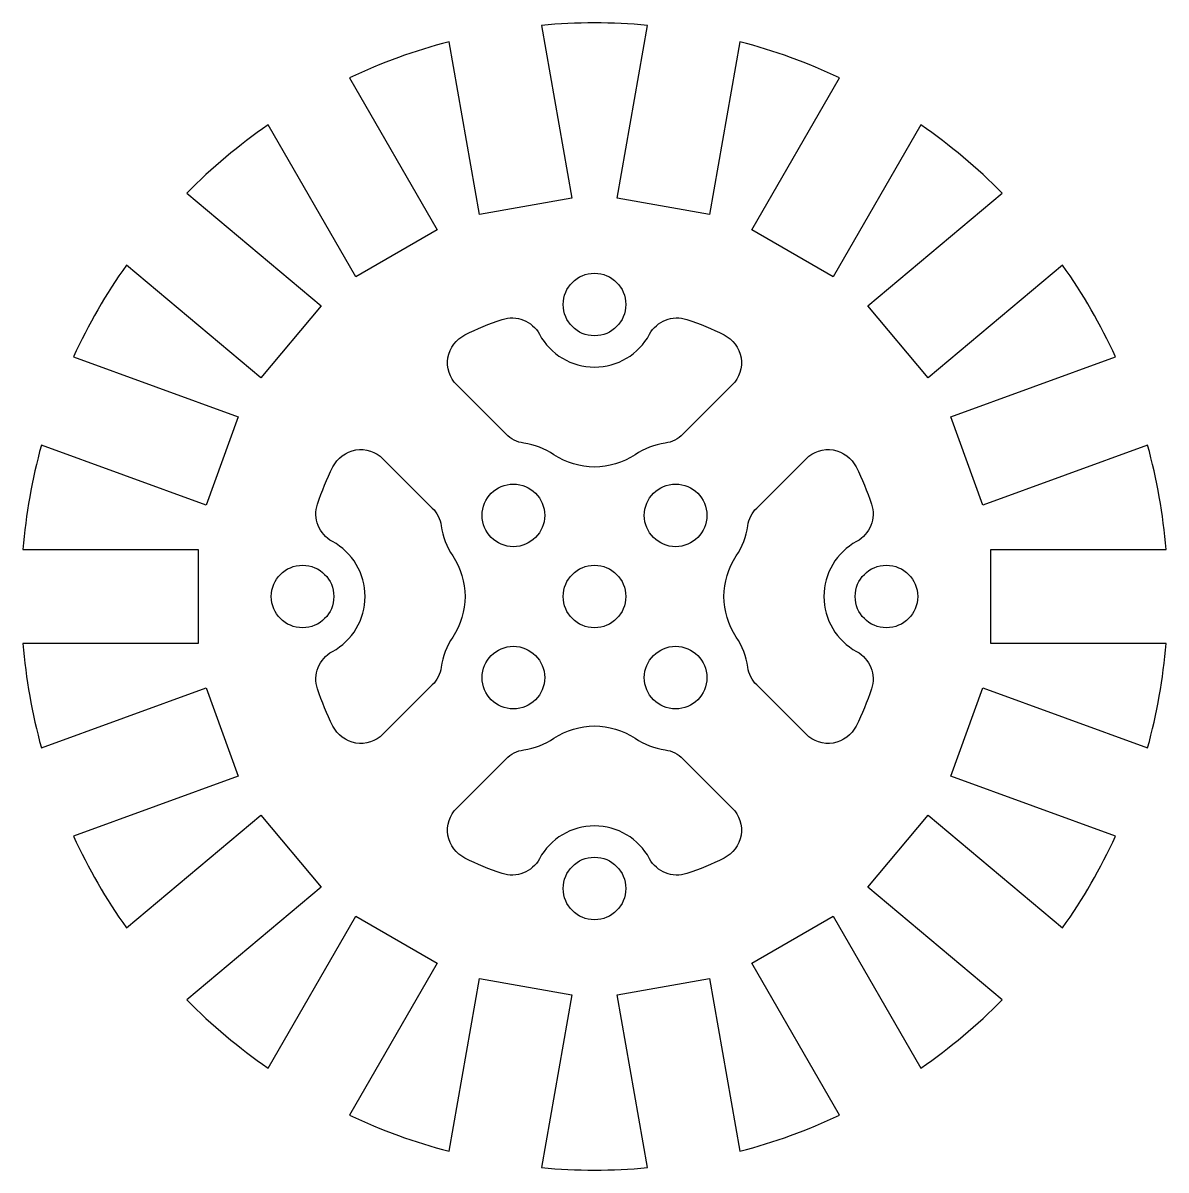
# Model space of a CAD drawing. Header units: millimetres. Extents: x -27.4 to 27.4, y -27.5 to 27.5.
import ezdxf

# ---------------------------------------------------------------- set-up
doc = ezdxf.new("R2010")
doc.units = ezdxf.units.MM
doc.layers.get('0').update_dxf_attribs({"linetype": 'CONTINUOUS'})

msp = doc.modelspace()

# ---------------------------------------------------------------- linework, layer by layer
for points in [[(-24.985, 11.488), (-17.085, 8.613), (-18.624, 4.384), (-26.524, 7.26, 0.046345), (-27.408, 2.25), (-19, 2.25), (-19, -2.25), (-27.408, -2.25, 0.046345), (-26.524, -7.26), (-18.624, -4.384), (-17.085, -8.613), (-24.985, -11.488, 0.046345), (-22.442, -15.894), (-16.001, -10.489), (-13.109, -13.937), (-19.549, -19.341, 0.046345), (-15.652, -22.611), (-11.449, -15.329), (-7.551, -17.579), (-11.755, -24.861, 0.046345), (-6.975, -26.601), (-5.515, -18.321), (-1.083, -19.102), (-2.543, -27.382, 0.046345), (2.543, -27.382), (1.083, -19.102), (5.515, -18.321), (6.975, -26.601, 0.046345), (11.755, -24.861), (7.551, -17.579), (11.449, -15.329), (15.652, -22.611, 0.046345), (19.549, -19.341), (13.109, -13.937), (16.001, -10.489), (22.442, -15.894, 0.046345), (24.985, -11.488), (17.085, -8.613), (18.624, -4.384), (26.524, -7.26, 0.046345), (27.408, -2.25), (19, -2.25), (19, 2.25), (27.408, 2.25, 0.046345), (26.524, 7.26), (18.624, 4.384), (17.085, 8.613), (24.985, 11.488, 0.046345), (22.442, 15.894), (16.001, 10.489), (13.109, 13.937), (19.549, 19.341, 0.046345), (15.652, 22.611), (11.449, 15.329), (7.551, 17.579), (11.755, 24.861, 0.046345), (6.975, 26.601), (5.515, 18.321), (1.083, 19.102), (2.543, 27.382, 0.046345), (-2.543, 27.382), (-1.083, 19.102), (-5.515, 18.321), (-6.975, 26.601, 0.046345), (-11.755, 24.861), (-7.551, 17.579), (-11.449, 15.329), (-15.652, 22.611, 0.046345), (-19.549, 19.341), (-13.109, 13.937), (-16.001, 10.489), (-22.442, 15.894, 0.046345)], [(6.606, 10.142), (4.243, 7.778, -0.162278), (3.394, 7.354, 0.11226), (1.945, 6.799, -0.303356), (-1.945, 6.799, 0.11226), (-3.394, 7.354, -0.162278), (-4.243, 7.778), (-6.606, 10.142, -0.513174), (-6.211, 12.547, -0.034405), (-4.432, 13.28, -0.364061), (-2.638, 12.571, 0.595683), (2.638, 12.571, -0.364061), (4.432, 13.28, -0.034405), (6.211, 12.547, -0.513174)], [(-10.142, 6.606), (-7.778, 4.243, -0.162278), (-7.354, 3.394, 0.11226), (-6.799, 1.945, -0.303356), (-6.799, -1.945, 0.11226), (-7.354, -3.394, -0.162278), (-7.778, -4.243), (-10.142, -6.606, -0.513174), (-12.547, -6.211, -0.034405), (-13.28, -4.432, -0.364061), (-12.571, -2.638, 0.595683), (-12.571, 2.638, -0.364061), (-13.28, 4.432, -0.034405), (-12.547, 6.211, -0.513174)], [(10.142, -6.606), (7.778, -4.243, -0.162278), (7.354, -3.394, 0.11226), (6.799, -1.945, -0.303356), (6.799, 1.945, 0.11226), (7.354, 3.394, -0.162278), (7.778, 4.243), (10.142, 6.606, -0.513174), (12.547, 6.211, -0.034405), (13.28, 4.432, -0.364061), (12.571, 2.638, 0.595683), (12.571, -2.638, -0.364061), (13.28, -4.432, -0.034405), (12.547, -6.211, -0.513174)], [(-6.606, -10.142), (-4.243, -7.778, -0.162278), (-3.394, -7.354, 0.11226), (-1.945, -6.799, -0.303356), (1.945, -6.799, 0.11226), (3.394, -7.354, -0.162278), (4.243, -7.778), (6.606, -10.142, -0.513174), (6.211, -12.547, -0.034405), (4.432, -13.28, -0.364061), (2.638, -12.571, 0.595683), (-2.638, -12.571, -0.364061), (-4.432, -13.28, -0.034405), (-6.211, -12.547, -0.513174)]]:
    msp.add_lwpolyline(points, format="xyb", close=True)
for centre in [(0, 14), (-3.889, 3.889), (3.889, 3.889), (-14, 0), (0, 0), (14, 0), (-3.889, -3.889), (3.889, -3.889), (0, -14)]:
    msp.add_circle(centre, 1.5)

doc.saveas('drawing.dxf')
